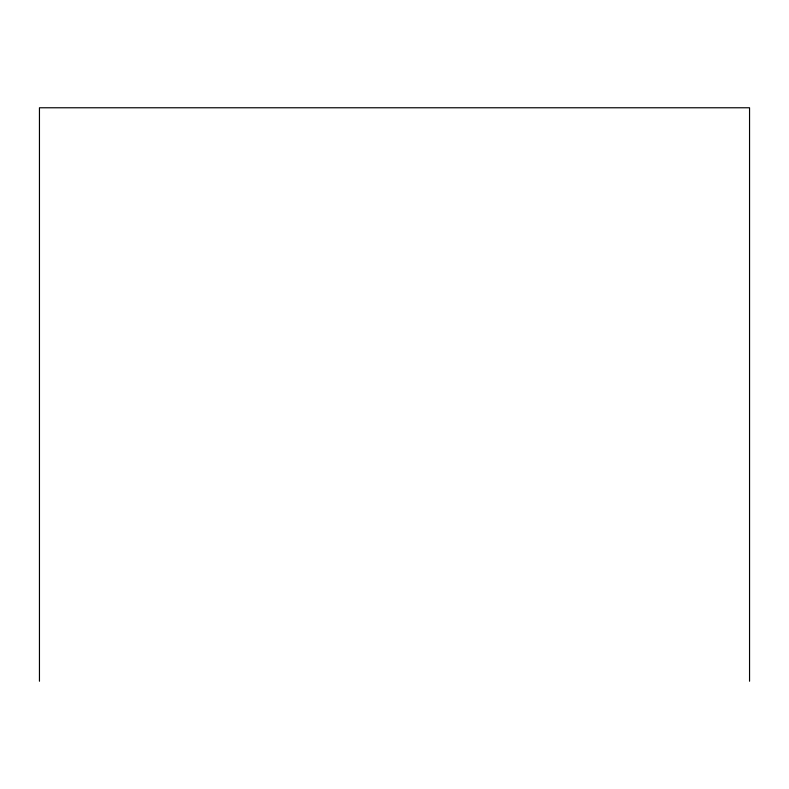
<?xml version="1.0" encoding="UTF-8"?>
<svg xmlns="http://www.w3.org/2000/svg" width="789" height="789" viewBox="0 0 789 789"><rect width="100%" height="100%" fill="white"/><g stroke="black" fill="none" stroke-linecap="round" stroke-linejoin="round"><path stroke-width="1.18" d="M749.55 681.232L749.55 107.768L39.45 107.768L39.45 681.232"/></g></svg>
